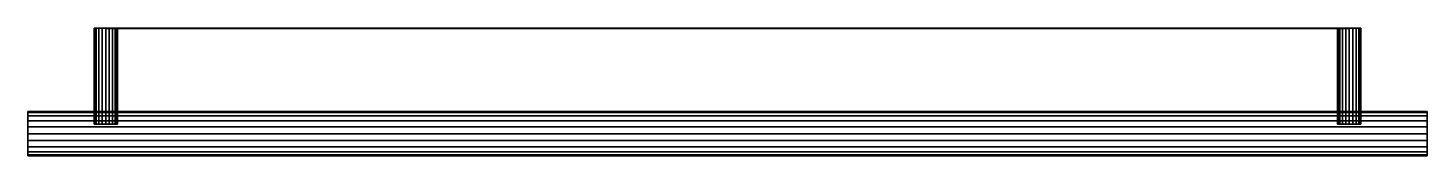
# Model space of a CAD drawing. Extents: x -180 to 180, y -33 to 0.
import ezdxf

# ---------------------------------------------------------------- set-up
doc = ezdxf.new("R2010")
doc.units = 0
doc.layers.add('CONTORNO', color=2, linetype='CONTINUOUS')
doc.layers.add('PUXADOR', color=252, linetype='CONTINUOUS')

msp = doc.modelspace()

# ---------------------------------------------------------------- linework, layer by layer
at = {"layer": 'CONTORNO', "linetype": 'BYBLOCK'}
msp.add_lwpolyline([(-160, -0.05), (160, -0.05), (160, 0.05), (-160, 0.05), (-160, -0.05)], dxfattribs=at)
at = {"layer": 'PUXADOR', "linetype": 'BYBLOCK', "extrusion": (0, -1, 0)}
msp.add_line((-160, 0, -3), (-160, 0, 3), dxfattribs=at)

# ---------------------------------------------------------------- meshes
at = {"layer": 'PUXADOR', "linetype": 'BYBLOCK'}
mesh = msp.add_polymesh((2, 7), dxfattribs=at)
for k, corner in enumerate([(-160, 0, 3), (-161.5, 0, 2.59808), (-162.59808, 0, 1.5), (-163, 0), (-162.59808, 0, -1.5), (-161.5, 0, -2.59808), (-160, 0, -3), (-160, 0, 3), (-160, 0, 2), (-160, 0, 1), (-160, 0), (-160, 0, -1), (-160, 0, -2), (-160, 0, -3)]):
    mesh.set_mesh_vertex(divmod(k, 7), corner)
mesh = msp.add_polymesh((2, 7), dxfattribs=at)
for k, corner in enumerate([(-160, 0, 3), (-158.5, 0, 2.59808), (-157.40192, 0, 1.5), (-157, 0), (-157.40192, 0, -1.5), (-158.5, 0, -2.59808), (-160, 0, -3), (-160, 0, 3), (-160, 0, 2), (-160, 0, 1), (-160, 0), (-160, 0, -1), (-160, 0, -2), (-160, 0, -3)]):
    mesh.set_mesh_vertex(divmod(k, 7), corner)
mesh = msp.add_polymesh((2, 7), dxfattribs=at)
for k, corner in enumerate([(160, 0, 3), (158.5, 0, 2.59808), (157.40192, 0, 1.5), (157, 0), (157.40192, 0, -1.5), (158.5, 0, -2.59808), (160, 0, -3), (160, 0, 3), (160, 0, 2), (160, 0, 1), (160, 0), (160, 0, -1), (160, 0, -2), (160, 0, -3)]):
    mesh.set_mesh_vertex(divmod(k, 7), corner)
mesh = msp.add_polymesh((2, 7), dxfattribs=at)
for k, corner in enumerate([(160, 0, 3), (161.5, 0, 2.59808), (162.59808, 0, 1.5), (163, 0), (162.59808, 0, -1.5), (161.5, 0, -2.59808), (160, 0, -3), (160, 0, 3), (160, 0, 2), (160, 0, 1), (160, 0), (160, 0, -1), (160, 0, -2), (160, 0, -3)]):
    mesh.set_mesh_vertex(divmod(k, 7), corner)
at = {"layer": 'PUXADOR'}
mesh = msp.add_polymesh((2, 11), dxfattribs=at)
for k, corner in enumerate([(-160, -24.65, 3), (-160.93001, -24.65, 2.86), (-161.76, -24.65, 2.43), (-162.43001, -24.65, 1.77), (-162.85, -24.65, 0.93), (-163, -24.65), (-162.85, -24.65, -0.92), (-162.43001, -24.65, -1.76), (-161.76, -24.65, -2.42), (-160.93001, -24.65, -2.85), (-160, -24.65, -3), (-160, 0, 3), (-160.93001, 0, 2.86), (-161.76, 0, 2.43), (-162.43001, 0, 1.77), (-162.85, 0, 0.93), (-163, 0), (-162.85, 0, -0.92), (-162.43001, 0, -1.76), (-161.76, 0, -2.42), (-160.93001, 0, -2.85), (-160, 0, -3)]):
    mesh.set_mesh_vertex(divmod(k, 11), corner)
mesh = msp.add_polymesh((2, 11), dxfattribs=at)
for k, corner in enumerate([(-160, 0, 3), (-159.07, 0, 2.86), (-158.24, 0, 2.43), (-157.57, 0, 1.77), (-157.15, 0, 0.93), (-157, 0), (-157.15, 0, -0.92), (-157.57, 0, -1.76), (-158.24, 0, -2.42), (-159.07, 0, -2.85), (-160, 0, -3), (-160, -24.65, 3), (-159.07, -24.65, 2.86), (-158.24, -24.65, 2.43), (-157.57, -24.65, 1.77), (-157.15, -24.65, 0.93), (-157, -24.65), (-157.15, -24.65, -0.92), (-157.57, -24.65, -1.76), (-158.24, -24.65, -2.42), (-159.07, -24.65, -2.85), (-160, -24.65, -3)]):
    mesh.set_mesh_vertex(divmod(k, 11), corner)
mesh = msp.add_polymesh((2, 11), dxfattribs=at)
for k, corner in enumerate([(160, 0, 3), (159.07, 0, 2.86), (158.24, 0, 2.43), (157.57, 0, 1.77), (157.15, 0, 0.93), (157, 0), (157.15, 0, -0.92), (157.57, 0, -1.76), (158.24, 0, -2.42), (159.07, 0, -2.85), (160, 0, -3), (160, -24.65, 3), (159.07, -24.65, 2.86), (158.24, -24.65, 2.43), (157.57, -24.65, 1.77), (157.15, -24.65, 0.93), (157, -24.65), (157.15, -24.65, -0.92), (157.57, -24.65, -1.76), (158.24, -24.65, -2.42), (159.07, -24.65, -2.85), (160, -24.65, -3)]):
    mesh.set_mesh_vertex(divmod(k, 11), corner)
mesh = msp.add_polymesh((2, 11), dxfattribs=at)
for k, corner in enumerate([(160, -24.65, 3), (160.93, -24.65, 2.86), (161.76, -24.65, 2.43), (162.43, -24.65, 1.77), (162.85, -24.65, 0.93), (163, -24.65), (162.85, -24.65, -0.92), (162.43, -24.65, -1.76), (161.76, -24.65, -2.42), (160.93, -24.65, -2.85), (160, -24.65, -3), (160, 0, 3), (160.93, 0, 2.86), (161.76, 0, 2.43), (162.43, 0, 1.77), (162.85, 0, 0.93), (163, 0), (162.85, 0, -0.92), (162.43, 0, -1.76), (161.76, 0, -2.42), (160.93, 0, -2.85), (160, 0, -3)]):
    mesh.set_mesh_vertex(divmod(k, 11), corner)
mesh = msp.add_polymesh((2, 11), dxfattribs=at)
for k, corner in enumerate([(-180, -27.1, 5.7), (-180, -28.87, 5.43), (-180, -30.46, 4.62), (-180, -31.72, 3.35), (-180, -32.53, 1.76), (-180, -32.81), (-180, -32.53, -1.76), (-180, -31.72, -3.35), (-180, -30.46, -4.62), (-180, -28.87, -5.43), (-180, -27.1, -5.71), (-180, -27.1, 5.7), (-180, -25.34, 5.43), (-180, -23.75, 4.62), (-180, -22.49, 3.35), (-180, -21.68, 1.76), (-180, -21.4), (-180, -21.68, -1.76), (-180, -22.49, -3.35), (-180, -23.75, -4.62), (-180, -25.34, -5.43), (-180, -27.1, -5.71)]):
    mesh.set_mesh_vertex(divmod(k, 11), corner)
mesh = msp.add_polymesh((2, 11), dxfattribs=at)
for k, corner in enumerate([(180, -27.1, 5.7), (180, -25.34, 5.43), (180, -23.75, 4.62), (180, -22.49, 3.35), (180, -21.68, 1.76), (180, -21.4), (180, -21.68, -1.76), (180, -22.49, -3.35), (180, -23.75, -4.62), (180, -25.34, -5.43), (180, -27.1, -5.71), (-180, -27.1, 5.7), (-180, -25.34, 5.43), (-180, -23.75, 4.62), (-180, -22.49, 3.35), (-180, -21.68, 1.76), (-180, -21.4), (-180, -21.68, -1.76), (-180, -22.49, -3.35), (-180, -23.75, -4.62), (-180, -25.34, -5.43), (-180, -27.1, -5.71)]):
    mesh.set_mesh_vertex(divmod(k, 11), corner)
mesh = msp.add_polymesh((2, 11), dxfattribs=at)
for k, corner in enumerate([(180, -27.1, 5.7), (180, -28.87, 5.43), (180, -30.46, 4.62), (180, -31.72, 3.35), (180, -32.53, 1.76), (180, -32.81), (180, -32.53, -1.76), (180, -31.72, -3.35), (180, -30.46, -4.62), (180, -28.87, -5.43), (180, -27.1, -5.71), (180, -27.1, 5.7), (180, -25.34, 5.43), (180, -23.75, 4.62), (180, -22.49, 3.35), (180, -21.68, 1.76), (180, -21.4), (180, -21.68, -1.76), (180, -22.49, -3.35), (180, -23.75, -4.62), (180, -25.34, -5.43), (180, -27.1, -5.71)]):
    mesh.set_mesh_vertex(divmod(k, 11), corner)
mesh = msp.add_polymesh((2, 11), dxfattribs=at)
for k, corner in enumerate([(180, -27.1, 5.7), (180, -28.87, 5.43), (180, -30.46, 4.62), (180, -31.72, 3.35), (180, -32.53, 1.76), (180, -32.81), (180, -32.53, -1.76), (180, -31.72, -3.35), (180, -30.46, -4.62), (180, -28.87, -5.43), (180, -27.1, -5.71), (-180, -27.1, 5.7), (-180, -28.87, 5.43), (-180, -30.46, 4.62), (-180, -31.72, 3.35), (-180, -32.53, 1.76), (-180, -32.81), (-180, -32.53, -1.76), (-180, -31.72, -3.35), (-180, -30.46, -4.62), (-180, -28.87, -5.43), (-180, -27.1, -5.71)]):
    mesh.set_mesh_vertex(divmod(k, 11), corner)

doc.saveas('drawing.dxf')
